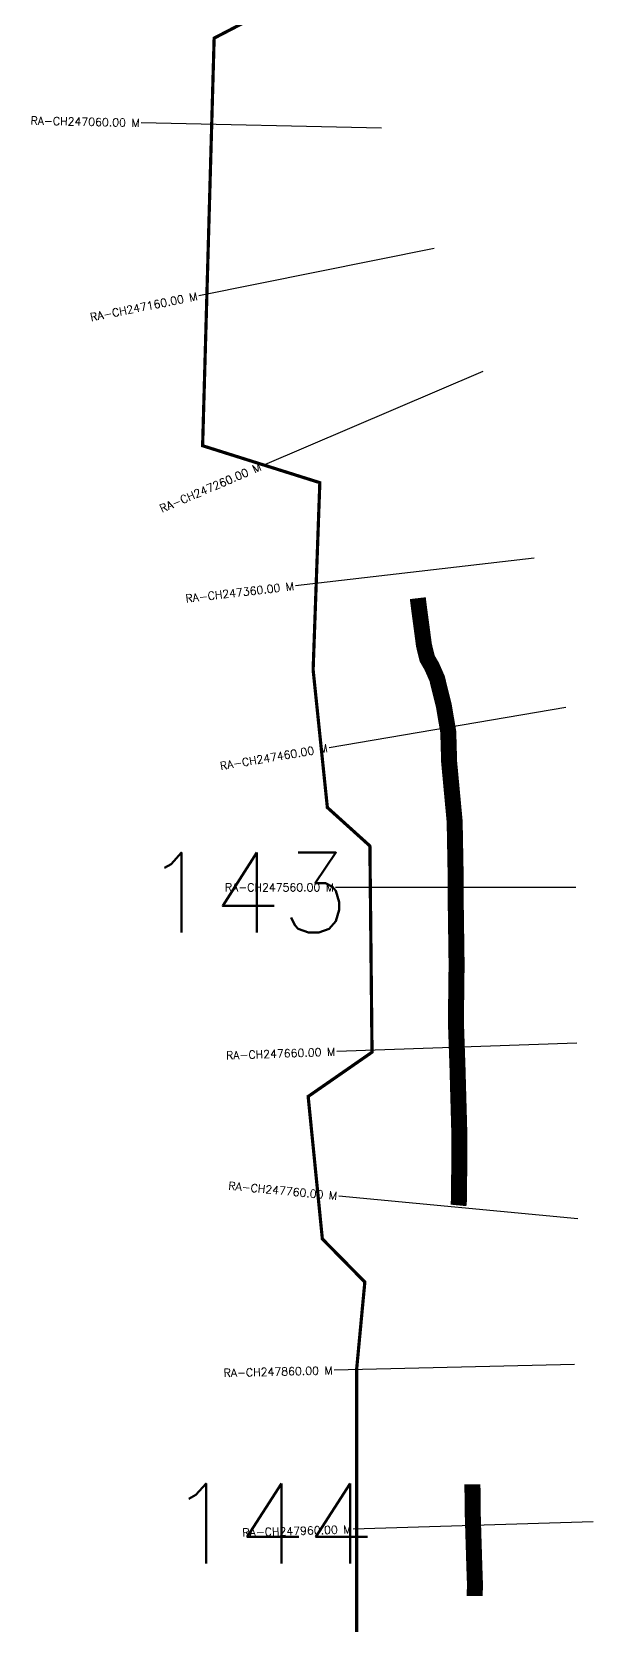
# Model space of a CAD drawing. Header units: metres. Extents: x 277539 to 279535, y 2042715 to 2046581.
# Drawn here: x 278224 to 278575, y 2044591 to 2045586 of the extents above; entities that cross this region are included whole.
import ezdxf
from ezdxf.enums import TextEntityAlignment as Align

# ---------------------------------------------------------------- set-up
doc = ezdxf.new("R2010")
doc.units = ezdxf.units.M
for name, color, linetype in [('ARTIFICIALLY PROTECTED', 4, 'Continuous'), ('CS', 134, 'Continuous'), ('CSMark', 6, 'Continuous')]:
    doc.layers.add(name, color=color, linetype=linetype)
doc.styles.get("Standard").update_dxf_attribs({"font": 'simplex.shx'})

msp = doc.modelspace()

# ---------------------------------------------------------------- linework, layer by layer
at = {"color": 6, "const_width": 2, "flags": 128}
msp.add_lwpolyline([(278427.12, 2044483.8), (278427.12, 2044750.28), (278432.27, 2044805.05), (278405.74, 2044832.01), (278396.88, 2044920.96), (278436.76, 2044948.63), (278435.43, 2045077.47), (278408.87, 2045101.47), (278399.98, 2045187.45), (278404.16, 2045304.38), (278330.96, 2045327.44), (278338.16, 2045582.04), (278404.97, 2045616.8)], dxfattribs=at)
at = {"layer": 'ARTIFICIALLY PROTECTED', "const_width": 10, "flags": 128}
for points in [[(278465.36, 2045232.22), (278465.88, 2045227.84), (278469.2, 2045202.79), (278471.19, 2045194.59), (278474.07, 2045189.61), (278477.4, 2045182.04), (278481.61, 2045164.99), (278484.38, 2045148.68), (278484.93, 2045129.75), (278488.37, 2045092.72), (278489.03, 2045057.02), (278489.03, 2045042.07), (278489.58, 2045003.49), (278489.14, 2044967.68), (278490.14, 2044939.08), (278491.36, 2044895.29), (278491.07, 2044856.37), (278490.74, 2044852.93)], [(278499.5, 2044678.69), (278499.54, 2044664.06), (278500.66, 2044627.49), (278501.03, 2044616.84), (278500.91, 2044608.95)]]:
    msp.add_lwpolyline(points, dxfattribs=at)
at = {"layer": 'CS'}
for p, q in [((278442.61, 2045525.77), (278292.65, 2045529.06)), ((278475.67, 2045450.55), (278328.58, 2045421.12)), ((278506.03, 2045373.8), (278368.06, 2045314.95)), ((278537.95, 2045257.28), (278388.96, 2045239.93)), ((278557.86, 2045163.93), (278409.98, 2045138.83)), ((278564.03, 2045051.59), (278414.03, 2045051.59)), ((278564.65, 2044954.22), (278414.75, 2044949)), ((278565.28, 2044844.56), (278415.95, 2044858.75)), ((278563.14, 2044753.59), (278413.19, 2044749.94)), ((278574.85, 2044655.24), (278424.92, 2044650.66))]:
    msp.add_line(p, q, dxfattribs=at)

# ---------------------------------------------------------------- texts
at = {"char_height": 50, "attachment_point": 1}
for s, insert in [('143', (278294.2, 2045073.29)), ('144', (278309.55, 2044679.18))]:
    msp.add_mtext_dynamic_manual_height_columns(s, width=84.3741, gutter_width=1, heights=[74.19], dxfattribs=dict(at, insert=insert))
at = {"layer": 'CSMark'}
for s, rotation, p in [('RA-CH247060.00 M', 358.74365, (278291.65, 2045529.08)), ('RA-CH247160.00 M', 11.31527, (278327.6, 2045420.92)), ('RA-CH247260.00 M', 23.09798, (278367.14, 2045314.56)), ('RA-CH247360.00 M', 6.64278, (278387.97, 2045239.81)), ('RA-CH247460.00 M', 9.63297, (278408.99, 2045138.66)), ('RA-CH247660.00 M', 1.9939, (278413.75, 2044948.96)), ('RA-CH247760.00 M', 354.57407, (278414.96, 2044858.84)), ('RA-CH247860.00 M', 1.39309, (278412.19, 2044749.92)), ('RA-CH247960.00 M', 1.74893, (278423.92, 2044650.63))]:
    msp.add_text(s, height=5, rotation=rotation, dxfattribs=at).set_placement(p, align=Align.MIDDLE_RIGHT)
msp.add_text('RA-CH247560.00 M', height=5, dxfattribs=at).set_placement((278413.03, 2045051.59), align=Align.MIDDLE_RIGHT)

doc.saveas('drawing.dxf')
